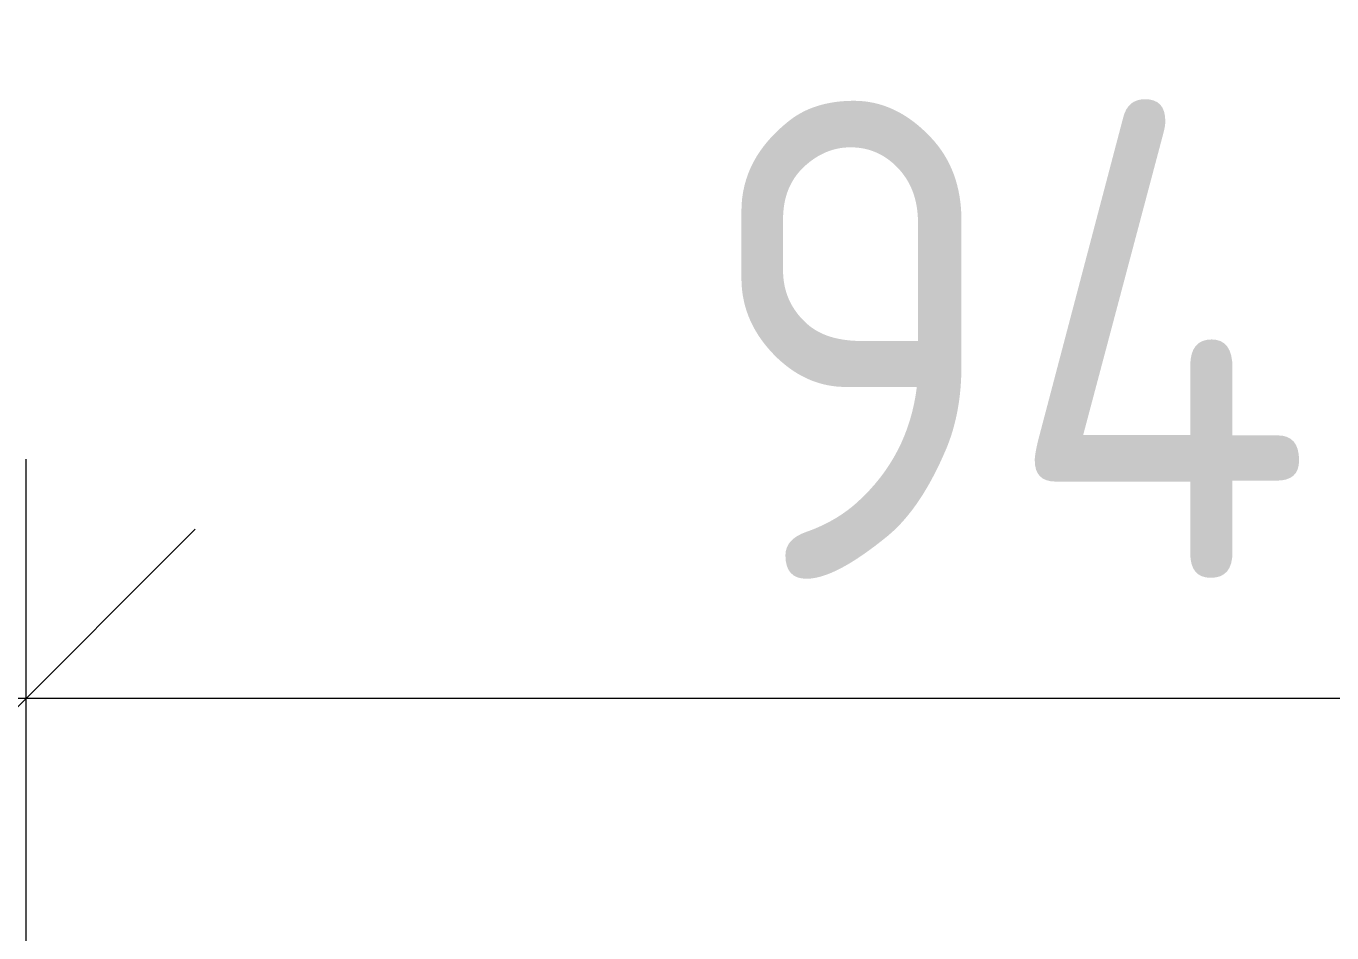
# Model space of a CAD drawing. Header units: millimetres. Extents: x -60946 to 138510, y -262288 to 24501.
# Drawn here: x 48540 to 49087, y 4003 to 4382 of the extents above; entities that cross this region are included whole.
import ezdxf

# ---------------------------------------------------------------- set-up
doc = ezdxf.new("R2010")
doc.units = ezdxf.units.MM
doc.layers.add('Размеры', color=7, linetype='Continuous', lineweight=9)
doc.styles.add('GOST Common_3', font='', dxfattribs={"width": 0.9, "height": 200})
doc.styles.get('GOST Common_3').set_extended_font_data('GOST Common')
doc.dimstyles.new('ADSK_Основной_2_0_2', dxfattribs={"dimscale": 304.8, "dimtxt": 201.142999, "dimasz": 0.463911, "dimexe": 0.328084, "dimexo": 0.328084, "dimgap": 0.164042, "dimtad": 1, "dimdec": 3, "dimrnd": 0.001, "dimdsep": 46, "dimtxsty": 'GOST Common_3', "dimblk1": 'OBLIQUE', "dimblk2": 'OBLIQUE', "dimsah": 1, "dimcen": 0.09, "dimdle": 0.328084, "dimazin": 2, "dimtfac": 1, "dimtdec": 4, "dimtix": 1, "dimtmove": 0, "dimatfit": 3, "dimfxl": 1, "dimtvp": 1, "dimtolj": 1, "dimtzin": 0, "dimlwd": 20, "dimlwe": 20, "dimarcsym": 2})

# ---------------------------------------------------------------- blocks, each defined once
blk = doc.blocks.new('_Oblique')
at = {"color": 0, "linetype": 'ByBlock', "lineweight": -2}
blk.add_line((-0.5, -0.5), (0.5, 0.5), dxfattribs=at)
blk = doc.blocks.new('DIMBLOCK449-Кладочный план подвала')
at = {"layer": 'Defpoints', "color": 0, "transparency": 16777216}
for p in [(45800, 4200.97), (48540, 4100.99), (48540, 3679.97)]:
    blk.add_point(p, dxfattribs=at)
at = {"layer": 'Размеры', "color": 0, "lineweight": 20, "transparency": 16777216}
for p, q in [((48540, 3779.97), (48540, 4200.99)), ((45700, 4100.99), (48640, 4100.99)), ((45800, 4100.97), (45800, 4000.99))]:
    blk.add_line(p, q, dxfattribs=at)
at = {"layer": 'Размеры', "color": 0, "lineweight": 20, "transparency": 16777216, "xscale": 141.4, "yscale": 141.4, "zscale": 141.4, "rotation": 180}
blk.add_blockref('_Oblique', (45800, 4100.99), dxfattribs=at)
at = {"layer": 'Размеры', "color": 0, "lineweight": 20, "transparency": 16777216, "xscale": 141.4, "yscale": 141.4, "zscale": 141.4}
blk.add_blockref('_Oblique', (48540, 4100.99), dxfattribs=at)
at = {"layer": 'Размеры', "color": 0, "lineweight": 9, "transparency": 16777216, "insert": (47170, 4250.99), "char_height": 200, "width": 625.9297, "attachment_point": 5, "style": 'GOST Common_3'}
blk.add_mtext('\\A1;2740', dxfattribs=at)
blk = doc.blocks.new('DIMBLOCK450-Кладочный план подвала')
at = {"layer": 'Defpoints', "color": 0, "transparency": 16777216}
for p in [(49480, 4200.97), (49480, 4100.99), (48540, 3679.97)]:
    blk.add_point(p, dxfattribs=at)
at = {"layer": 'Размеры', "color": 0, "lineweight": 20, "transparency": 16777216}
for p, q in [((48540, 3779.97), (48540, 4200.99)), ((48440, 4100.99), (49580, 4100.99)), ((49480, 4100.97), (49480, 4000.99))]:
    blk.add_line(p, q, dxfattribs=at)
at = {"layer": 'Размеры', "color": 0, "lineweight": 20, "transparency": 16777216, "xscale": 141.4, "yscale": 141.4, "zscale": 141.4, "rotation": 180}
blk.add_blockref('_Oblique', (48540, 4100.99), dxfattribs=at)
at = {"layer": 'Размеры', "color": 0, "lineweight": 20, "transparency": 16777216, "xscale": 141.4, "yscale": 141.4, "zscale": 141.4}
blk.add_blockref('_Oblique', (49480, 4100.99), dxfattribs=at)
at = {"layer": 'Размеры', "color": 0, "lineweight": 9, "transparency": 16777216, "insert": (49010, 4250.99), "char_height": 200, "width": 474.5611, "attachment_point": 5, "style": 'GOST Common_3'}
blk.add_mtext('\\A1;940', dxfattribs=at)

msp = doc.modelspace()

# ---------------------------------------------------------------- dimensions: what is measured, and where the dimension line sits
at = {"layer": 'Размеры', "lineweight": 9}
for base, p1, p2, override, picture, middle in [((48540, 4100.9898), (45800, 4200.9747), (48540, 3679.969), {"dimpost": '<>', "dimfxl": 2789.094297}, 'DIMBLOCK449-Кладочный план подвала', (47170, 4250.9898)), ((49480, 4100.9898), (48540, 3679.969), (49480, 4200.9747), {"dimpost": '<>', "dimfxl": 1074.731129}, 'DIMBLOCK450-Кладочный план подвала', (49010, 4250.9898))]:
    dim = msp.add_linear_dim(base=base, p1=p1, p2=p2, dimstyle='ADSK_Основной_2_0_2', override=override, dxfattribs=at)
    dim.commit()
    dim.dimension.update_dxf_attribs({"geometry": picture, "text_midpoint": middle})

doc.saveas('drawing.dxf')
